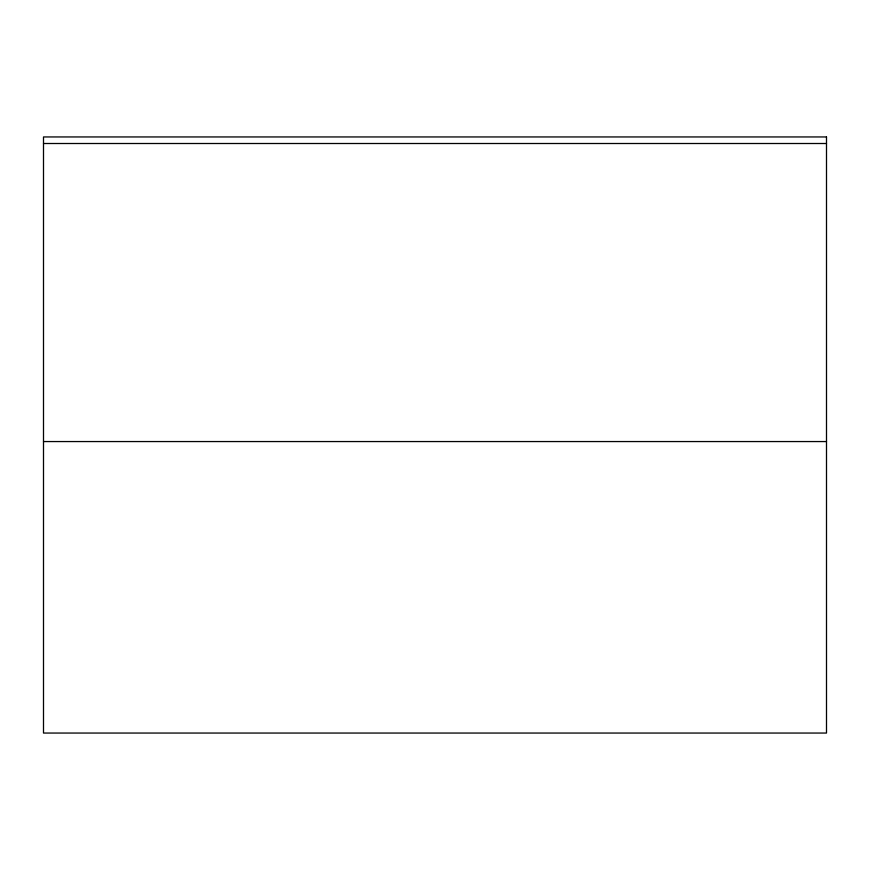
<?xml version="1.0" encoding="UTF-8"?>
<svg xmlns="http://www.w3.org/2000/svg" width="870" height="870" viewBox="0 0 870 870"><rect width="100%" height="100%" fill="white"/><g stroke="black" fill="none" stroke-linecap="round" stroke-linejoin="round"><path stroke-width="1.3" d="M43.5 143.506L826.5 143.506M43.5 441.558L826.5 441.558M826.5 136.949L43.5 136.949L43.5 733.051L826.5 733.051L826.5 136.949"/></g></svg>
